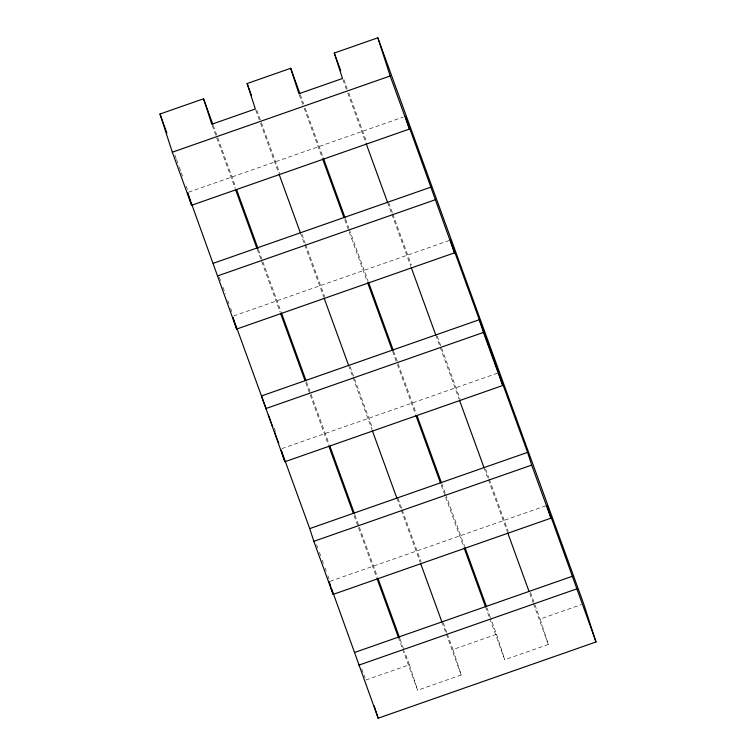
<?xml version="1.0" encoding="UTF-8"?>
<svg xmlns="http://www.w3.org/2000/svg" width="756" height="756" viewBox="0 0 756 756"><rect width="100%" height="100%" fill="white"/><g stroke="black" fill="none" stroke-linecap="round" stroke-linejoin="round"><path stroke-width="0.57" stroke-dasharray="3.78 2.83" d="M188.594 192.166L403.184 117.076M233.623 315.97L449.3 240.502M281.865 448.629L497.542 373.162M330.107 581.279L545.785 505.811M365.828 680.022L409.402 664.779L404.555 651.464M402.74 649.328L417.614 690.228L461.188 674.985L452.967 649.536L496.541 634.284L490.89 618.748M489.888 618.833L504.762 659.733L548.327 644.49L540.115 619.041L581.506 604.554M343.961 79.682L347.184 88.556M348.8 92.997L366.556 141.826M388.754 202.873L392.392 212.852M392.799 213.967L411.358 265.016M437.195 336.042L460.196 399.3M485.626 469.221L488.848 478.094M489.255 479.209L508.23 531.364M530.428 592.402L540.115 619.041M342.893 79.597L347.316 91.759M347.722 92.865L365.81 142.61M387.516 202.306L391.542 213.362M391.939 214.468L410.839 266.424M435.758 334.965L439.784 346.021M440.181 347.127L459.081 399.083M484.01 467.614L488.026 478.671M488.433 479.776L507.323 531.733M529.843 593.64L533.056 602.485M533.452 603.59L548.327 644.49M300.387 94.925L303.619 103.808M305.235 108.24L322.992 157.078M345.586 219.221L348.818 228.104M349.225 229.21L368.191 281.374M393.621 351.285L416.225 413.438M441.646 483.358L445.284 493.347M445.69 494.452L464.656 546.616M486.855 607.654L490.483 617.643M299.319 94.85L303.742 107.012M304.148 108.117L322.236 157.862M344.755 219.76L348.771 230.816M349.178 231.922L367.265 281.667M392.591 351.313L397.013 363.475M397.42 364.581L415.507 414.326M441.239 485.078L445.256 496.125M445.662 497.231L463.749 546.975M485.465 606.671L489.482 617.728M256.813 110.178L279.824 173.436M302.022 234.473L305.244 243.347M305.651 244.462L324.626 296.617M350.047 366.537L372.651 428.68M398.081 498.601L401.71 508.59M402.116 509.695L421.083 561.859M443.281 622.897L446.919 632.885M447.316 633.991L452.967 649.536M255.755 110.093L260.177 122.255M260.574 123.36L278.671 173.105M300.378 232.801L304.394 243.857M304.8 244.963L323.691 296.919M348.62 365.45L352.646 376.507M353.043 377.613L371.943 429.569M396.862 498.109L400.888 509.166M401.285 510.272L420.185 562.228M441.891 621.923L445.908 632.98M446.314 634.076L461.188 674.985M213.249 125.42L235.844 187.573M258.448 249.716L262.483 260.811M262.89 261.926L281.052 311.869M306.482 381.78L329.077 443.933M354.914 514.959L358.949 526.053M359.355 527.168L377.518 577.102M400.113 639.255L404.148 650.349M212.181 125.345L235.097 188.348M257.21 249.149L280.126 312.162M305.849 382.914L309.875 393.97M310.272 395.076L328.369 444.821M354.101 515.564L358.117 526.62M358.524 527.726L376.611 577.471M398.317 637.166L402.343 648.223M174.919 155.093L176.129 158.42M176.535 159.535L178.955 166.188M179.361 167.303L180.977 171.744M181.383 172.85L182.593 176.176M186.222 186.165L187.431 189.501M219.316 277.168L221.338 282.716M222.954 287.157L225.373 293.819M227.792 300.472L229.002 303.808M230.618 308.25L231.827 311.576M274.211 428.104L275.42 431.43M316.584 544.632L317.794 547.958M319.41 552.4L320.62 555.726M322.236 560.168L323.445 563.494M325.061 567.936L326.271 571.262M327.887 575.703L329.096 579.03M361.793 668.928L365.016 677.801M496.541 634.284L504.762 659.733M409.402 664.779L417.614 690.228"/><path stroke-width="1.13" d="M191.618 205.263L187.507 192.544L236.647 329.077L454.498 252.844L405.358 116.311L409.469 129.04L191.618 205.263L172.321 152.202L159.989 114.033L203.562 98.781L212.842 124.315M203.562 98.781L211.774 124.239L255.348 108.987L247.127 83.538L290.701 68.295L299.981 93.82M290.701 68.295L298.922 93.744L342.487 78.492L334.275 53.043L377.839 37.8L583.679 603.798L596.011 641.967L378.161 718.2L331.837 589.406M172.321 152.202L390.172 75.978L377.839 37.8M213.239 263.296L431.09 187.063M217.341 276.016L435.201 199.782M265.592 408.675L483.443 332.442L479.332 319.712L261.481 395.946L284.889 461.736L502.74 385.503L498.629 372.774M596.011 641.967L546.871 505.433L550.982 518.153L333.131 594.386L313.834 541.324L309.724 528.605L527.575 452.371L450.387 240.124L454.498 252.844M313.834 541.324L531.685 465.091L527.575 452.371M354.753 652.409L572.604 576.185M358.864 665.138L576.715 588.905M390.172 75.978L409.469 129.04M483.443 332.442L502.74 385.503M531.685 465.091L550.982 518.153M334.275 53.043L340.729 70.799M366.216 143.716L387.516 202.306M411.236 267.529L435.758 334.965M459.478 400.189L484.01 467.614M507.73 532.838L529.03 591.428M323.388 158.184L345.19 218.115M368.597 282.479L393.214 350.179M417.029 415.658L441.249 482.243M465.063 547.722L486.448 606.539M322.642 158.968L343.952 217.558M367.671 282.772L392.194 350.208M415.913 415.431L440.436 482.867M464.156 548.081L485.465 606.671M247.127 83.538L251.568 95.747M279.068 174.211L300.378 232.801M324.097 298.025L348.62 365.45M372.339 430.674L396.862 498.109M420.582 563.333L441.891 621.923M236.656 189.784L258.042 248.611M281.459 312.975L306.076 380.674M329.89 446.153L354.507 513.844M377.915 578.217L399.716 638.14M235.494 189.454L256.804 248.044M280.523 313.267L305.046 380.703M328.765 445.927L353.298 513.352M377.017 578.576L398.317 637.166M159.989 114.033L166.849 132.895M232.933 317.463L234.143 320.78M234.946 322.992L266.301 409.213M268.314 414.742L272.736 426.904M274.343 431.326L278.766 443.479M309.724 528.605L281.175 450.113L284.889 461.736M330.627 586.089L329.021 581.666L333.131 594.386M374.173 705.849L378.161 718.2M232.876 317.416L236.647 329.077"/></g></svg>
